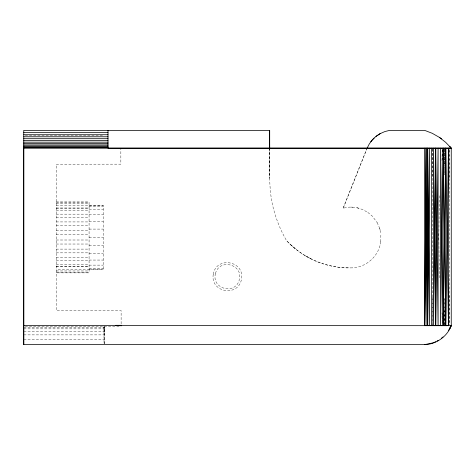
<?xml version="1.0" encoding="UTF-8"?>
<svg xmlns="http://www.w3.org/2000/svg" width="475" height="475" viewBox="0 0 475 475"><rect width="100%" height="100%" fill="white"/><g stroke="black" fill="none" stroke-linecap="round" stroke-linejoin="round"><path stroke-width="0.36" stroke-dasharray="2.38 1.78" d="M23.75 327.317L104.168 327.317L104.168 326.806L104.168 343.965M269.669 148.77C269.877 169.349 268.173 190.457 273.95 210.508C276.812 221.018 281.052 231.147 286.514 240.57M449.469 177.834L449.748 149.097L449.754 325.233M444.315 324.496L444.6 298.698M442.053 160.888L442.201 149.097L442.338 159.416M442.338 314.177L442.219 324.496L442.053 312.704M444.119 163.833L444.297 149.097L444.303 175.002M432.256 176.362L432.654 149.097M438.781 239.738L439.369 194.786M380.772 241.769L380.855 233.825M380.778 241.763L379.958 245.664M379.964 245.658C376.705 257.955 365.061 267.336 352.349 267.882M358.815 208.198C353.709 206.851 348.181 206.554 343.128 208.305L367.038 148.36M343.128 208.305L367.032 148.301M352.355 267.87C342.148 268.155 331.9 266.736 322.198 263.518M348.371 267.841L346.222 267.876A85.88 85.88 0 0 1 286.526 240.564C296.275 251.014 308.655 258.958 322.21 263.512M25.222 135.69L103.972 135.69M56.193 201.917L89.08 201.917L89.08 272.858L56.193 272.858M56.193 202.457L89.08 202.457M56.193 203.805L89.08 203.805M56.193 205.36L103.247 205.342L103.247 269.432L56.193 269.414M89.08 205.657L103.247 205.657M89.08 206.447L103.247 206.447M56.193 207.979L89.08 207.979M56.193 208.24L89.08 208.24M89.08 209.647L103.247 209.647M56.193 210.449L89.08 210.449M56.193 214.16L89.08 214.16M89.08 214.736L103.247 214.736M56.193 217.378L89.08 217.378M89.08 221.362L103.247 221.362M56.193 221.926L89.08 221.926M56.193 225.672L89.08 225.672M89.08 229.092L103.247 229.092M56.193 230.743L89.08 230.743M56.193 234.769L89.08 234.769M89.08 237.387L103.247 237.387M56.193 240.006L89.08 240.006M56.193 244.031L89.08 244.031M89.08 245.682L103.247 245.682M56.193 249.108L89.08 249.108M56.193 252.848L89.08 252.848M89.08 253.412L103.247 253.412M56.193 257.397L89.08 257.397M89.08 260.057L103.247 260.057M56.193 260.621L89.08 260.621M56.193 264.326L89.08 264.326M89.08 265.127L103.247 265.127M56.193 266.552L89.08 266.552M56.193 266.796L89.08 266.796M89.08 268.327L103.247 268.327M89.08 269.117L103.247 269.117M56.193 270.97L89.08 270.97M56.193 272.335L89.08 272.335M25.228 326.806L121.125 326.806M23.75 328.848L104.168 328.848L104.019 326.806L104.019 343.965M23.75 331.378L104.168 331.378L104.019 326.806L104.162 343.918M23.75 334.875L104.168 334.875L104.019 326.806M23.75 339.31L104.168 339.31M350.948 207.094L352.937 207.177M356.873 207.735L362.573 209.511L367.804 212.373M305.532 255.882L310.905 258.822M367.798 212.384L372.37 216.208L377.144 222.555M290.854 244.892L295.48 248.9M377.15 222.549L379.549 228.012L380.849 233.831M379.549 228.012L380.107 229.924M432.256 297.225L432.654 324.496M438.781 233.842L439.369 278.801M444.315 149.097L444.6 174.889M444.119 309.753L444.297 324.496M449.469 295.753L449.748 324.496M269.58 148.164L269.663 178.208L269.669 148.354M444.303 298.591L444.303 325.233M442.207 149.102L442.207 160.942M442.207 312.651L442.207 325.233M432.66 149.102L432.66 325.233M121.125 323.855L121.125 310.579L56.193 310.579L56.193 164.196L120.846 164.16L120.846 148.153M213.245 274.336C210.045 292.665 238.682 297.38 241.526 278.997C244.72 260.674 216.095 255.954 213.245 274.336M215.472 273.475C211.185 288.901 235.297 295.367 239.299 279.864C243.586 264.438 219.468 257.973 215.472 273.475"/><path stroke-width="0.71" d="M441.554 138.89L439.345 137.317L445.71 142.369L451.25 148.17L451.25 325.684C447.177 336.567 436.258 344.322 424.65 344.63L23.75 344.63L23.75 148.36M451.25 148.36L449.492 146.264L451.25 148.17L269.58 148.164L269.58 130.376L269.675 148.354M269.669 130.376L269.669 148.77L269.669 130.376L23.75 130.37L23.75 344.63M426.075 236.918L424.65 325.666L425.38 236.865L424.65 148.188L424.65 325.666L427.684 325.666L429.459 148.182L429.459 325.666L427.684 148.188L426.075 325.666L426.075 148.188L427.684 325.666L448.477 325.678L448.477 148.153L108.003 148.17L108.003 130.37M427.684 325.666L427.684 148.188M431.407 325.672L431.407 148.182M435.729 325.672L435.729 148.176L438.093 325.672L438.093 148.17L435.729 325.672L433.503 148.176L433.503 325.672L435.729 148.176M425.38 236.865L426.075 148.188M451.25 148.17L448.477 148.153L445.764 325.678L443.128 148.164L440.562 325.678L440.562 148.164L443.128 325.678L445.764 148.158L448.477 325.678M367.032 148.396L369.324 143.872L372.341 139.834L376.004 136.378L380.202 133.6L376.004 136.378M370.743 141.787L374.098 138.029M450.068 328.326L451.25 325.678L23.75 325.583M450.051 327.857L451.25 325.215L448.608 330.363M441.317 338.319L443.015 336.953M437.059 341.032L438.336 340.361M380.202 133.635L384.815 131.575L389.708 130.37L424.65 130.37L432.268 133.309L439.339 137.352M433.782 342.552L435.789 341.709M433.111 342.831L424.65 344.63M23.75 132.578L108.003 132.578M23.75 134.734L108.003 134.734M23.75 136.77L108.003 136.77M23.75 138.7L108.003 138.7M23.75 140.499L108.003 140.499M23.75 142.162L108.003 142.162M23.75 143.664L108.003 143.664M23.75 144.97L108.003 144.97M23.75 146.074L108.003 146.074M23.75 146.995L108.003 146.995M23.75 147.683L108.003 147.683M23.75 148.17L269.58 148.17M269.545 148.36L367.508 148.36M115.781 325.316L121.719 325.316M445.764 148.158L445.764 325.678M443.128 148.164L443.128 325.678"/></g></svg>
